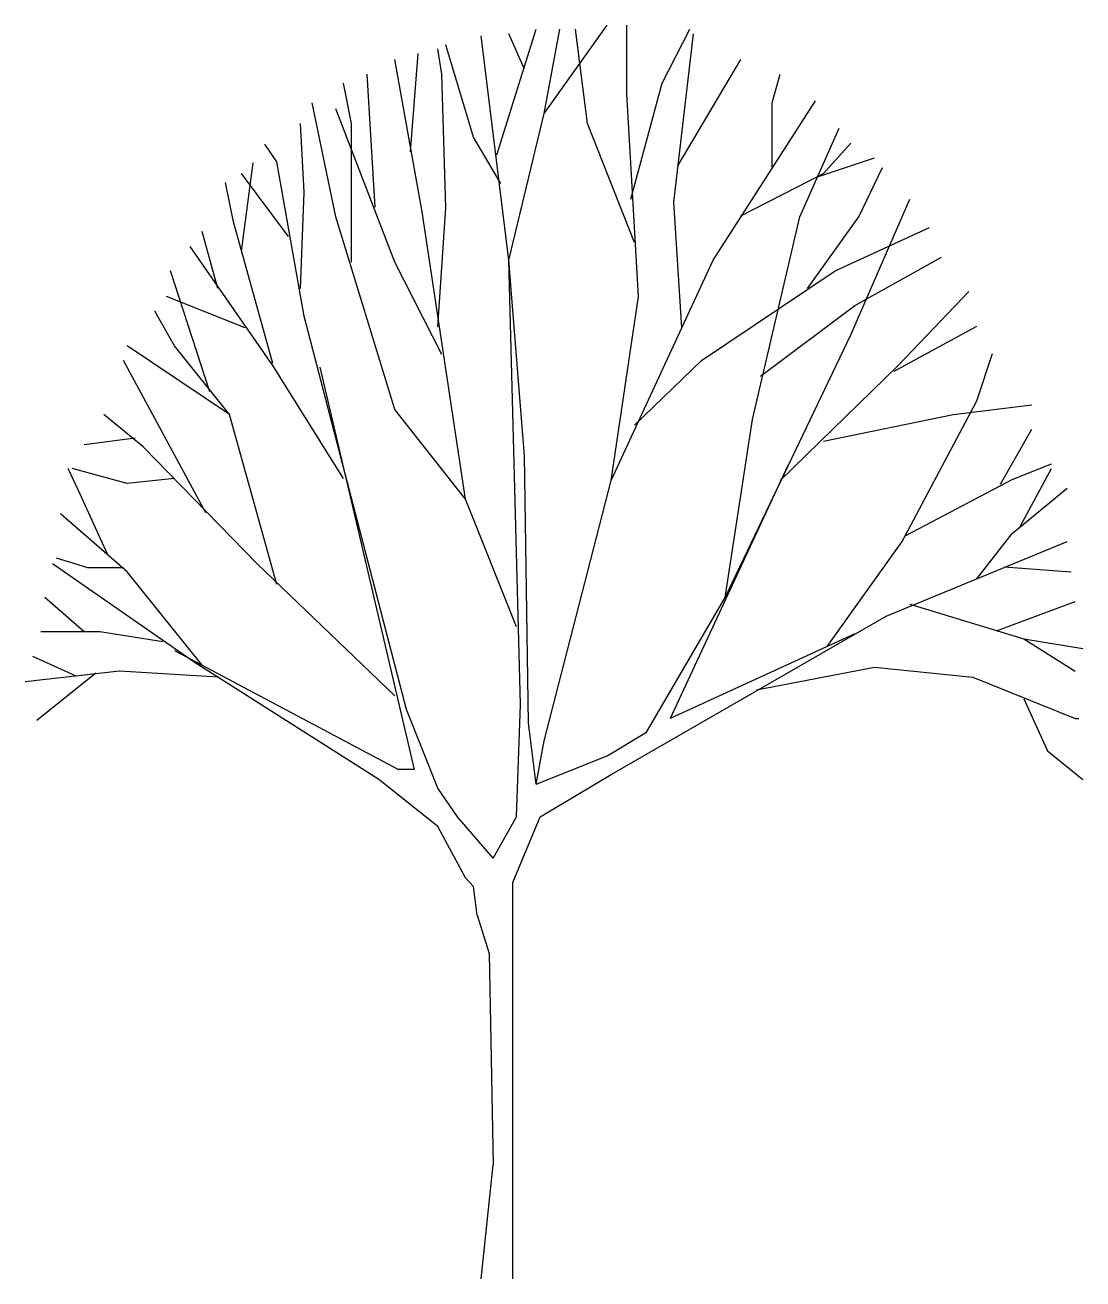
# Model space of a CAD drawing. Extents: x 323588 to 324428, y 71069 to 72065.
import ezdxf

# ---------------------------------------------------------------- set-up
doc = ezdxf.new("R2010")
doc.units = 0
doc.header["$MEASUREMENT"] = 0
doc.layers.get('0').update_dxf_attribs({"linetype": 'CONTINUOUS'})

msp = doc.modelspace()

# ---------------------------------------------------------------- linework, layer by layer
at = {"color": 7, "linetype": 'CONTINUOUS'}
for p, q in [((323962.84, 71962.1), (323994.09, 72062.1)), ((323984.72, 72030.07), (323972.22, 72058.2)), ((324000.34, 71994.91), (324050.34, 72065.23)), ((324000.34, 71994.91), (324012.84, 72062.1)), ((324034.72, 71987.1), (324025.34, 72062.1)), ((324065.97, 72010.54), (324065.97, 72065.23)), ((324094.09, 72019.13), (324115.97, 72062.1)), ((324103.47, 71924.6), (324119.09, 72058.2)), ((323944.09, 71976.16), (323922.22, 72049.6)), ((323972.22, 71878.51), (323950.34, 72056.63)), ((323903.47, 71916.79), (323881.59, 72037.88)), ((323894.09, 71964.45), (323900.34, 72042.57)), ((323919.09, 72026.16), (323915.97, 72046.48)), ((324106.59, 71953.51), (324156.59, 72037.88)), ((323847.22, 71987.1), (323840.97, 72019.13)), ((323865.97, 71920.7), (323859.72, 72026.16)), ((323922.22, 71919.91), (323919.09, 72026.16)), ((324069.09, 71926.95), (324094.09, 72019.13)), ((324181.59, 72003.51), (324187.84, 72026.16)), ((324075.34, 71849.6), (324065.97, 72010.54)), ((323834.72, 71912.88), (323815.97, 72003.51)), ((323881.59, 71876.95), (323834.72, 71998.82)), ((324134.72, 71878.51), (324215.97, 72005.07)), ((324181.59, 71951.95), (324181.59, 72003.51)), ((323972.22, 71878.51), (324000.34, 71994.91)), ((323809.72, 71932.41), (323806.59, 71987.1)), ((323847.22, 71876.95), (323847.22, 71987.1)), ((324072.22, 71892.57), (324034.72, 71987.1)), ((324203.47, 71912.88), (324234.72, 71983.2)), ((323787.84, 71956.63), (323778.47, 71970.7)), ((323965.97, 71939.45), (323944.09, 71976.16)), ((324222.22, 71947.26), (324244.09, 71971.48)), ((324215.97, 71944.13), (324262.84, 71959.76)), ((323759.72, 71885.54), (323769.09, 71955.85)), ((323809.72, 71833.98), (323787.84, 71956.63)), ((324250.34, 71912.88), (324269.09, 71951.95)), ((323753.47, 71908.98), (323747.22, 71940.23)), ((323797.22, 71897.26), (323759.72, 71947.26)), ((324156.59, 71913.66), (324222.22, 71947.26)), ((323806.59, 71855.85), (323809.72, 71932.41)), ((323915.97, 71825.38), (323922.22, 71919.91)), ((324109.72, 71824.6), (324103.47, 71924.6)), ((324244.09, 71819.13), (324290.97, 71926.95)), ((323784.72, 71796.48), (323753.47, 71908.98)), ((323881.59, 71759.76), (323834.72, 71912.88)), ((323937.84, 71688.66), (323903.47, 71916.79)), ((324165.97, 71751.95), (324203.47, 71912.88)), ((324209.72, 71855.85), (324250.34, 71912.88)), ((323740.97, 71855.85), (323728.47, 71901.16)), ((324231.59, 71869.91), (324306.59, 71904.29)), ((323784.72, 71794.91), (323719.09, 71889.45)), ((323981.59, 71525.38), (323972.22, 71878.51)), ((323984.72, 71723.04), (323972.22, 71878.51)), ((324053.47, 71703.51), (324134.72, 71878.51)), ((324247.22, 71842.57), (324315.97, 71880.85)), ((323734.72, 71773.82), (323703.47, 71869.91)), ((323919.09, 71803.51), (323881.59, 71876.95)), ((324125.34, 71798.82), (324231.59, 71869.91)), ((323762.84, 71824.6), (323700.34, 71849.6)), ((324053.47, 71703.51), (324075.34, 71849.6)), ((324281.59, 71794.91), (324337.84, 71853.51)), ((324172.22, 71786.32), (324247.22, 71842.57)), ((323706.59, 71810.54), (323690.97, 71837.88)), ((323890.97, 71521.48), (323809.72, 71833.98)), ((324144.09, 71610.54), (324244.09, 71819.13)), ((324278.47, 71790.23), (324344.09, 71826.16)), ((323750.34, 71755.85), (323669.09, 71810.54)), ((323750.34, 71755.85), (323706.59, 71810.54)), ((323731.59, 71677.73), (323665.97, 71798.82)), ((324072.22, 71747.26), (324125.34, 71798.82)), ((324344.09, 71766.79), (324356.59, 71804.29)), ((323840.97, 71705.07), (323784.72, 71794.91)), ((323897.22, 71473.82), (323822.22, 71793.35)), ((324187.84, 71703.51), (324281.59, 71794.91)), ((323937.84, 71688.66), (323881.59, 71759.76)), ((324284.72, 71655.07), (324344.09, 71766.79)), ((324325.34, 71755.85), (324387.84, 71763.66)), ((323681.59, 71730.07), (323650.34, 71755.85)), ((323787.84, 71620.7), (323750.34, 71755.85)), ((324144.09, 71610.54), (324165.97, 71751.95)), ((324222.22, 71734.76), (324325.34, 71755.85)), ((324362.84, 71700.38), (324387.84, 71744.13)), ((323675.34, 71737.1), (323634.72, 71731.63)), ((323772.22, 71637.1), (323681.59, 71730.07)), ((323987.84, 71510.54), (323984.72, 71723.04)), ((323631.59, 71692.57), (323622.22, 71712.88)), ((323669.09, 71701.16), (323625.34, 71712.88)), ((324194.09, 71715.23), (324100.34, 71514.45)), ((324372.22, 71704.29), (324403.47, 71716.79)), ((324378.47, 71666.79), (324403.47, 71712.88)), ((323706.59, 71705.07), (323669.09, 71701.16)), ((324000.34, 71496.48), (324053.47, 71703.51)), ((324287.84, 71659.76), (324372.22, 71704.29)), ((323653.47, 71644.91), (323631.59, 71692.57)), ((324372.22, 71661.32), (324415.97, 71697.26)), ((323978.47, 71587.1), (323937.84, 71688.66)), ((323669.09, 71630.85), (323615.97, 71676.95)), ((324344.09, 71625.38), (324372.22, 71661.32)), ((324225.34, 71571.48), (324284.72, 71655.07)), ((324272.22, 71595.7), (324415.97, 71655.07)), ((323637.84, 71633.98), (323612.84, 71641.79)), ((323722.22, 71558.98), (323609.72, 71637.1)), ((323665.97, 71633.98), (323637.84, 71633.98)), ((323728.47, 71556.63), (323669.09, 71630.85)), ((323881.59, 71532.41), (323772.22, 71637.1)), ((324365.97, 71634.76), (324419.09, 71630.85)), ((323634.72, 71583.2), (323603.47, 71610.54)), ((324081.59, 71503.51), (324144.09, 71610.54)), ((324290.97, 71605.07), (324381.59, 71577.73)), ((324359.72, 71583.98), (324422.22, 71607.41)), ((324053.47, 71469.91), (324272.22, 71595.7)), ((323647.22, 71583.2), (323600.34, 71583.2)), ((323697.22, 71575.38), (323647.22, 71583.2)), ((324247.22, 71581.63), (324100.34, 71514.45)), ((324381.59, 71577.73), (324422.22, 71551.95)), ((324381.59, 71577.73), (324428.47, 71569.91)), ((323628.47, 71548.04), (323594.09, 71563.66)), ((323706.59, 71568.35), (323884.72, 71473.82)), ((323662.84, 71551.95), (323587.84, 71543.35)), ((323644.09, 71550.38), (323597.22, 71512.88)), ((323740.97, 71547.26), (323662.84, 71551.95)), ((323869.09, 71466.01), (323722.22, 71558.98)), ((324169.09, 71537.1), (324262.84, 71555.07)), ((324262.84, 71555.07), (324340.97, 71547.26)), ((324340.97, 71547.26), (324422.22, 71514.45)), ((324381.59, 71530.07), (324400.34, 71488.66)), ((323915.97, 71458.98), (323890.97, 71521.48)), ((323978.47, 71436.32), (323981.59, 71525.38)), ((323994.09, 71462.1), (323987.84, 71510.54)), ((324422.22, 71514.45), (324425.34, 71514.45)), ((324050.34, 71484.76), (324081.59, 71503.51)), ((323994.09, 71462.1), (324000.34, 71496.48)), ((323994.09, 71462.1), (324050.34, 71484.76)), ((324400.34, 71488.66), (324428.47, 71466.01)), ((323897.22, 71473.82), (323884.72, 71473.82)), ((323997.22, 71436.32), (324053.47, 71469.91)), ((323915.97, 71428.51), (323869.09, 71466.01)), ((323931.59, 71436.32), (323915.97, 71458.98)), ((323959.72, 71403.51), (323931.59, 71436.32)), ((323959.72, 71403.51), (323978.47, 71436.32)), ((323975.34, 71383.98), (323997.22, 71436.32)), ((323937.84, 71387.88), (323915.97, 71428.51)), ((323944.09, 71380.85), (323937.84, 71387.88)), ((323947.22, 71358.2), (323944.09, 71380.85)), ((323975.34, 71069.13), (323975.34, 71383.98)), ((323947.22, 71358.2), (323956.59, 71327.73)), ((323956.59, 71327.73), (323959.72, 71159.76)), ((323950.34, 71069.13), (323959.72, 71159.76))]:
    msp.add_line(p, q, dxfattribs=at)

doc.saveas('drawing.dxf')
